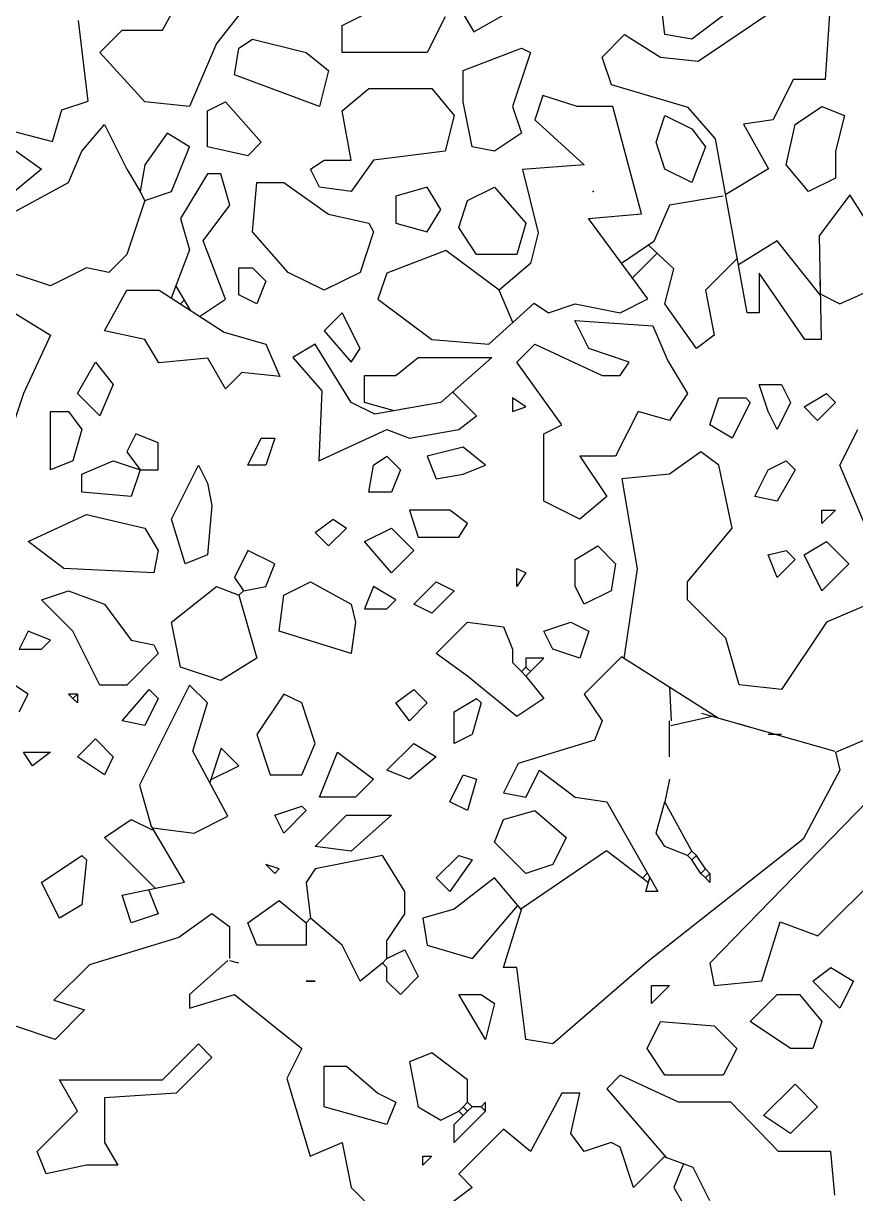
# Model space of a CAD drawing. Header units: millimetres. Extents: x 1211.91 to 1219.54, y 1029.16 to 1038.08.
# Drawn here: x 1216.302 to 1216.792, y 1036.826 to 1037.515 of the extents above; entities that cross this region are included whole.
import ezdxf

# ---------------------------------------------------------------- set-up
doc = ezdxf.new("R2010")
doc.units = ezdxf.units.MM
doc.header["$MEASUREMENT"] = 0
for name, color, linetype in [('Hojas01', 94, 'CONTINUOUS'), ('Hojas02', 62, 'CONTINUOUS'), ('Tronco', 34, 'CONTINUOUS')]:
    doc.layers.add(name, color=color, linetype=linetype)

msp = doc.modelspace()

# ---------------------------------------------------------------- linework, layer by layer
at = {"layer": 'Hojas01', "linetype": 'Continuous'}
for p, q in [((1216.54956, 1037.53978), (1216.56725, 1037.50982)), ((1216.67984, 1037.5081), (1216.67707, 1037.53054)), ((1216.69938, 1037.4924), (1216.75825, 1037.53226)), ((1216.56725, 1037.50982), (1216.58942, 1037.52236)), ((1216.7168, 1037.5213), (1216.69568, 1037.50546)), ((1216.77686, 1037.52302), (1216.77422, 1037.4817)), ((1216.34034, 1037.4689), (1216.33453, 1037.51642)), ((1216.64288, 1037.4949), (1216.65608, 1037.5081)), ((1216.65608, 1037.5081), (1216.6772, 1037.4949)), ((1216.69568, 1037.50546), (1216.67984, 1037.5081)), ((1216.64829, 1037.47854), (1216.64288, 1037.4949)), ((1216.6772, 1037.4949), (1216.69938, 1037.4924)), ((1216.75535, 1037.4817), (1216.7436, 1037.45794)), ((1216.77422, 1037.4817), (1216.75535, 1037.4817)), ((1216.69357, 1037.4652), (1216.64829, 1037.47854)), ((1216.32489, 1037.46375), (1216.34034, 1037.4689)), ((1216.60803, 1037.4722), (1216.60328, 1037.45794)), ((1216.6281, 1037.46586), (1216.60803, 1037.4722)), ((1216.64922, 1037.46586), (1216.6281, 1037.46586)), ((1216.66598, 1037.40264), (1216.64922, 1037.46586)), ((1216.31922, 1037.44514), (1216.32489, 1037.46375)), ((1216.70967, 1037.44686), (1216.69357, 1037.4652)), ((1216.27856, 1037.4557), (1216.31922, 1037.44514)), ((1216.60328, 1037.45794), (1216.63232, 1037.43154)), ((1216.7436, 1037.45794), (1216.72604, 1037.45544)), ((1216.72604, 1037.45544), (1216.74083, 1037.42904)), ((1216.72829, 1037.34442), (1216.70967, 1037.44686)), ((1216.63232, 1037.43154), (1216.59602, 1037.42877)), ((1216.41056, 1037.42626), (1216.39472, 1037.39986)), ((1216.41848, 1037.42626), (1216.41056, 1037.42626)), ((1216.42376, 1037.40778), (1216.41848, 1037.42626)), ((1216.59602, 1037.42877), (1216.60513, 1037.39142)), ((1216.74083, 1037.42904), (1216.71561, 1037.41399)), ((1216.71416, 1037.41306), (1216.68248, 1037.40778)), ((1216.78874, 1037.41386), (1216.77053, 1037.3897)), ((1216.80788, 1037.3835), (1216.78874, 1037.41386)), ((1216.40792, 1037.38666), (1216.42376, 1037.40778)), ((1216.68248, 1037.40778), (1216.67324, 1037.38627)), ((1216.39472, 1037.39986), (1216.4, 1037.38152)), ((1216.63483, 1037.39986), (1216.66598, 1037.40264)), ((1216.66981, 1037.35261), (1216.63483, 1037.39986)), ((1216.60513, 1037.39142), (1216.60064, 1037.37346)), ((1216.42112, 1037.35234), (1216.40792, 1037.38666)), ((1216.67324, 1037.38627), (1216.65423, 1037.37346)), ((1216.68499, 1037.3703), (1216.67007, 1037.38416)), ((1216.74584, 1037.38666), (1216.72314, 1037.37254)), ((1216.77119, 1037.35498), (1216.74584, 1037.38666)), ((1216.77053, 1037.3897), (1216.77171, 1037.32858)), ((1216.4, 1037.38152), (1216.38918, 1037.353)), ((1216.55075, 1037.38112), (1216.51603, 1037.36766)), ((1216.58216, 1037.35762), (1216.55075, 1037.38112)), ((1216.67522, 1037.3794), (1216.6607, 1037.36488)), ((1216.72248, 1037.3765), (1216.7036, 1037.35762)), ((1216.60064, 1037.37346), (1216.58216, 1037.35762)), ((1216.67984, 1037.3497), (1216.68499, 1037.3703)), ((1216.51603, 1037.36766), (1216.51088, 1037.35234)), ((1216.76221, 1037.32858), (1216.73528, 1037.36766)), ((1216.73528, 1037.36766), (1216.73528, 1037.34442)), ((1216.77105, 1037.3629), (1216.77119, 1037.35762)), ((1216.34984, 1037.33386), (1216.36304, 1037.35762)), ((1216.36304, 1037.35762), (1216.38205, 1037.35762)), ((1216.38205, 1037.35762), (1216.42046, 1037.33294)), ((1216.40079, 1037.34548), (1216.39195, 1037.36053)), ((1216.59035, 1037.33862), (1216.58216, 1037.35762)), ((1216.7036, 1037.35762), (1216.70888, 1037.33122)), ((1216.7828, 1037.3497), (1216.80656, 1037.36026)), ((1216.3971, 1037.35195), (1216.39459, 1037.34957)), ((1216.40594, 1037.34218), (1216.42112, 1037.35234)), ((1216.51088, 1037.35234), (1216.54256, 1037.32858)), ((1216.57622, 1037.32594), (1216.60289, 1037.34997)), ((1216.60289, 1037.34997), (1216.6112, 1037.34442)), ((1216.6112, 1037.34442), (1216.62704, 1037.3497)), ((1216.62704, 1037.3497), (1216.65344, 1037.34442)), ((1216.65344, 1037.34442), (1216.66981, 1037.35261)), ((1216.69832, 1037.3233), (1216.67984, 1037.3497)), ((1216.77119, 1037.35551), (1216.7828, 1037.3497)), ((1216.73528, 1037.34442), (1216.72829, 1037.34442)), ((1216.63496, 1037.3233), (1216.62678, 1037.3398)), ((1216.62678, 1037.3398), (1216.67271, 1037.33677)), ((1216.67271, 1037.33677), (1216.68143, 1037.31604)), ((1216.3736, 1037.32858), (1216.34984, 1037.33386)), ((1216.38192, 1037.31486), (1216.3736, 1037.32858)), ((1216.42046, 1037.33294), (1216.44488, 1037.32594)), ((1216.54256, 1037.32858), (1216.57622, 1037.32594)), ((1216.70888, 1037.33122), (1216.69832, 1037.3233)), ((1216.77171, 1037.32858), (1216.76221, 1037.32858)), ((1216.44488, 1037.32594), (1216.45307, 1037.3068)), ((1216.47392, 1037.32594), (1216.46072, 1037.31802)), ((1216.49504, 1037.29162), (1216.47392, 1037.32594)), ((1216.59272, 1037.31538), (1216.60328, 1037.32594)), ((1216.60328, 1037.32594), (1216.64288, 1037.30746)), ((1216.65872, 1037.31538), (1216.63496, 1037.3233)), ((1216.41069, 1037.31776), (1216.38192, 1037.31486)), ((1216.42112, 1037.29954), (1216.41069, 1037.31776)), ((1216.46072, 1037.31802), (1216.47788, 1037.29849)), ((1216.52144, 1037.30746), (1216.53464, 1037.31802)), ((1216.53464, 1037.31802), (1216.57794, 1037.31802)), ((1216.57794, 1037.31802), (1216.54784, 1037.29162)), ((1216.61912, 1037.27842), (1216.59272, 1037.31538)), ((1216.65344, 1037.30746), (1216.65872, 1037.31538)), ((1216.68143, 1037.31604), (1216.69304, 1037.2969)), ((1216.43076, 1037.30918), (1216.42112, 1037.29954)), ((1216.45307, 1037.3068), (1216.43076, 1037.30918)), ((1216.50296, 1037.29162), (1216.50296, 1037.30746)), ((1216.50296, 1037.30746), (1216.52144, 1037.30746)), ((1216.64288, 1037.30746), (1216.65344, 1037.30746)), ((1216.47788, 1037.29849), (1216.47617, 1037.25717)), ((1216.56896, 1037.2837), (1216.55484, 1037.29783)), ((1216.69304, 1037.2969), (1216.68248, 1037.28106)), ((1216.50903, 1037.28463), (1216.49504, 1037.29162)), ((1216.52039, 1037.28661), (1216.50296, 1037.29162)), ((1216.54784, 1037.29162), (1216.50903, 1037.28463)), ((1216.54019, 1037.29017), (1216.52435, 1037.2874)), ((1216.5584, 1037.27578), (1216.56896, 1037.2837)), ((1216.664, 1037.28634), (1216.6508, 1037.25994)), ((1216.68248, 1037.28106), (1216.664, 1037.28634)), ((1216.47617, 1037.25717), (1216.51616, 1037.27578)), ((1216.51616, 1037.27578), (1216.52936, 1037.2705)), ((1216.52936, 1037.2705), (1216.5584, 1037.27578)), ((1216.60856, 1037.27314), (1216.61912, 1037.27842)), ((1216.60856, 1037.23354), (1216.60856, 1037.27314)), ((1216.6508, 1037.25994), (1216.62968, 1037.25994)), ((1216.62968, 1037.25994), (1216.64552, 1037.23618)), ((1216.70096, 1037.26258), (1216.68248, 1037.24938)), ((1216.71152, 1037.25466), (1216.70096, 1037.26258)), ((1216.71944, 1037.2177), (1216.71152, 1037.25466)), ((1216.68248, 1037.24938), (1216.65437, 1037.24661)), ((1216.65437, 1037.24661), (1216.66347, 1037.19368)), ((1216.62968, 1037.22298), (1216.60856, 1037.23354)), ((1216.64552, 1037.23618), (1216.62968, 1037.22298)), ((1216.69304, 1037.18602), (1216.71944, 1037.2177)), ((1216.66347, 1037.19368), (1216.65555, 1037.14101)), ((1216.69304, 1037.17546), (1216.69304, 1037.18602)), ((1216.81184, 1037.1781), (1216.77488, 1037.16226)), ((1216.71561, 1037.15289), (1216.69304, 1037.17546)), ((1216.77488, 1037.16226), (1216.74848, 1037.12266)), ((1216.72353, 1037.12544), (1216.71561, 1037.15289)), ((1216.65423, 1037.14194), (1216.63232, 1037.12002)), ((1216.71113, 1037.10577), (1216.65423, 1037.14194)), ((1216.4, 1037.1253), (1216.37057, 1037.0663)), ((1216.41056, 1037.11474), (1216.4, 1037.1253)), ((1216.68248, 1037.12398), (1216.68341, 1037.10418)), ((1216.74848, 1037.12266), (1216.72353, 1037.12544)), ((1216.40198, 1037.08636), (1216.41056, 1037.11474)), ((1216.63232, 1037.12002), (1216.64288, 1037.10418)), ((1216.72485, 1037.10194), (1216.70149, 1037.10854)), ((1216.64288, 1037.10418), (1216.63839, 1037.09283)), ((1216.68248, 1037.08306), (1216.68248, 1037.10418)), ((1216.70769, 1037.10682), (1216.68327, 1037.10128)), ((1216.78003, 1037.08623), (1216.70769, 1037.10682)), ((1216.73779, 1037.09824), (1216.72314, 1037.10247)), ((1216.41861, 1037.08821), (1216.41188, 1037.06802)), ((1216.42904, 1037.07778), (1216.41861, 1037.08821)), ((1216.63839, 1037.09283), (1216.59338, 1037.0791)), ((1216.42244, 1037.04808), (1216.40198, 1037.08636)), ((1216.41228, 1037.06947), (1216.42904, 1037.07778)), ((1216.59338, 1037.0791), (1216.5848, 1037.06194)), ((1216.598, 1037.0593), (1216.60592, 1037.07514)), ((1216.60592, 1037.07514), (1216.62704, 1037.0593)), ((1216.37057, 1037.0663), (1216.37717, 1037.0428)), ((1216.5848, 1037.06194), (1216.598, 1037.0593)), ((1216.62704, 1037.0593), (1216.64565, 1037.05666)), ((1216.64565, 1037.05666), (1216.67562, 1037.00386)), ((1216.34984, 1037.03554), (1216.36568, 1037.0461)), ((1216.36568, 1037.0461), (1216.37796, 1037.04003)), ((1216.40264, 1037.03818), (1216.42244, 1037.04808)), ((1216.3971, 1037.00928), (1216.37717, 1037.0428)), ((1216.37809, 1037.04122), (1216.40264, 1037.03818)), ((1216.37967, 1037.00571), (1216.34984, 1037.03554)), ((1216.64539, 1037.02776), (1216.59497, 1036.99344)), ((1216.67007, 1037.00888), (1216.64539, 1037.02776)), ((1216.57952, 1037.01178), (1216.55576, 1036.9933)), ((1216.59536, 1036.99304), (1216.57952, 1037.01178)), ((1216.66941, 1037.01456), (1216.66651, 1037.01165)), ((1216.66862, 1037.00386), (1216.671, 1037.01205)), ((1216.36027, 1037.00162), (1216.3971, 1037.00928)), ((1216.37585, 1037.00492), (1216.38152, 1036.99066)), ((1216.36568, 1036.98538), (1216.36027, 1037.00162)), ((1216.67562, 1037.00386), (1216.66862, 1037.00386)), ((1216.38152, 1036.99066), (1216.36568, 1036.98538)), ((1216.4132, 1036.99066), (1216.39367, 1036.9768)), ((1216.42376, 1036.98274), (1216.4132, 1036.99066)), ((1216.55576, 1036.9933), (1216.53728, 1036.98802)), ((1216.56659, 1036.96426), (1216.59325, 1036.99555)), ((1216.5848, 1036.95898), (1216.59549, 1036.9937)), ((1216.53728, 1036.98802), (1216.53992, 1036.97218)), ((1216.42376, 1036.96426), (1216.42376, 1036.98274)), ((1216.39367, 1036.9768), (1216.341, 1036.9607)), ((1216.53992, 1036.97218), (1216.56659, 1036.96426)), ((1216.42257, 1036.96321), (1216.4, 1036.94314)), ((1216.341, 1036.9607), (1216.32014, 1036.93984)), ((1216.42904, 1036.96162), (1216.42376, 1036.96294)), ((1216.59272, 1036.95898), (1216.5848, 1036.95898)), ((1216.598, 1036.91674), (1216.59272, 1036.95898)), ((1216.4, 1036.94314), (1216.4, 1036.93522)), ((1216.4, 1036.93522), (1216.4264, 1036.94314)), ((1216.4264, 1036.94314), (1216.466, 1036.91146)), ((1216.32014, 1036.93984), (1216.33823, 1036.93417)), ((1216.33823, 1036.93417), (1216.3208, 1036.91674)), ((1216.3208, 1036.91674), (1216.29704, 1036.92466)), ((1216.61384, 1036.9141), (1216.598, 1036.91674)), ((1216.466, 1036.91146), (1216.45716, 1036.89378)), ((1216.45716, 1036.89378), (1216.47102, 1036.84797)), ((1216.64552, 1036.8877), (1216.6805, 1036.84731)), ((1216.61912, 1036.88506), (1216.60064, 1036.85074)), ((1216.62968, 1036.88506), (1216.61912, 1036.88506)), ((1216.6244, 1036.8613), (1216.62968, 1036.88506)), ((1216.5848, 1036.86394), (1216.5584, 1036.83754)), ((1216.60064, 1036.85074), (1216.5848, 1036.86394)), ((1216.63232, 1036.85074), (1216.6244, 1036.8613)), ((1216.47102, 1036.84797), (1216.48976, 1036.85602)), ((1216.48976, 1036.85602), (1216.49504, 1036.82962)), ((1216.64816, 1036.85602), (1216.63232, 1036.85074)), ((1216.65344, 1036.85338), (1216.64816, 1036.85602)), ((1216.66136, 1036.82962), (1216.65344, 1036.85338)), ((1216.67984, 1036.8481), (1216.66136, 1036.82962)), ((1216.69634, 1036.84137), (1216.67945, 1036.84771)), ((1216.69067, 1036.84348), (1216.68512, 1036.82962)), ((1216.70624, 1036.8217), (1216.69634, 1036.84137)), ((1216.5584, 1036.83754), (1216.56632, 1036.82962)), ((1216.49504, 1036.82962), (1216.50824, 1036.81642)), ((1216.56632, 1036.82962), (1216.50296, 1036.7821)), ((1216.68512, 1036.82962), (1216.69568, 1036.81114))]:
    msp.add_line(p, q, dxfattribs=at)
at = {"layer": 'Hojas02', "linetype": 'Continuous'}
for p, q in [((1216.38416, 1037.51074), (1216.4, 1037.53978)), ((1216.44488, 1037.53978), (1216.41584, 1037.50282)), ((1216.48976, 1037.51338), (1216.5056, 1037.5213)), ((1216.55048, 1037.51866), (1216.53992, 1037.49754)), ((1216.3472, 1037.49754), (1216.3604, 1037.51074)), ((1216.3604, 1037.51074), (1216.38416, 1037.51074)), ((1216.48976, 1037.49754), (1216.48976, 1037.51338)), ((1216.41584, 1037.50282), (1216.4, 1037.46586)), ((1216.42904, 1037.50018), (1216.43696, 1037.50546)), ((1216.43696, 1037.50546), (1216.46864, 1037.49754)), ((1216.3736, 1037.4685), (1216.3472, 1037.49754)), ((1216.4264, 1037.48434), (1216.42904, 1037.50018)), ((1216.46864, 1037.49754), (1216.48184, 1037.48698)), ((1216.53992, 1037.49754), (1216.48976, 1037.49754)), ((1216.56104, 1037.48698), (1216.59536, 1037.50018)), ((1216.60064, 1037.49754), (1216.59008, 1037.46586)), ((1216.59536, 1037.50018), (1216.60064, 1037.49754)), ((1216.48184, 1037.48698), (1216.47656, 1037.46586)), ((1216.56104, 1037.4685), (1216.56104, 1037.48698)), ((1216.47656, 1037.46586), (1216.4264, 1037.48434)), ((1216.48976, 1037.46322), (1216.5056, 1037.47642)), ((1216.5056, 1037.47642), (1216.54256, 1037.47642)), ((1216.54256, 1037.47642), (1216.55576, 1037.46058)), ((1216.4, 1037.46586), (1216.3736, 1037.4685)), ((1216.41056, 1037.46322), (1216.42112, 1037.4685)), ((1216.42112, 1037.4685), (1216.44224, 1037.44474)), ((1216.56632, 1037.4421), (1216.56104, 1037.4685)), ((1216.59008, 1037.46586), (1216.59536, 1037.45002)), ((1216.7564, 1037.4553), (1216.77224, 1037.46586)), ((1216.77224, 1037.46586), (1216.78544, 1037.46058)), ((1216.41056, 1037.4421), (1216.41056, 1037.46322)), ((1216.49504, 1037.43418), (1216.48976, 1037.46322)), ((1216.55576, 1037.46058), (1216.55048, 1037.43946)), ((1216.67456, 1037.44474), (1216.67984, 1037.46058)), ((1216.67984, 1037.46058), (1216.69568, 1037.45266)), ((1216.78544, 1037.46058), (1216.78016, 1037.43946)), ((1216.33664, 1037.43946), (1216.34984, 1037.4553)), ((1216.34984, 1037.4553), (1216.36304, 1037.4289)), ((1216.69568, 1037.45266), (1216.7036, 1037.4421)), ((1216.75112, 1037.43154), (1216.7564, 1037.4553)), ((1216.3868, 1037.45002), (1216.3736, 1037.43154)), ((1216.4, 1037.4421), (1216.3868, 1037.45002)), ((1216.59536, 1037.45002), (1216.57952, 1037.43946)), ((1216.2944, 1037.4421), (1216.31288, 1037.4289)), ((1216.32872, 1037.42098), (1216.33664, 1037.43946)), ((1216.38944, 1037.4157), (1216.4, 1037.4421)), ((1216.43432, 1037.43682), (1216.41056, 1037.4421)), ((1216.44224, 1037.44474), (1216.43432, 1037.43682)), ((1216.55048, 1037.43946), (1216.50824, 1037.43418)), ((1216.57952, 1037.43946), (1216.56632, 1037.4421)), ((1216.67984, 1037.4289), (1216.67456, 1037.44474)), ((1216.7036, 1037.4421), (1216.69568, 1037.42098)), ((1216.78016, 1037.43946), (1216.78016, 1037.42362)), ((1216.3736, 1037.43154), (1216.37096, 1037.4157)), ((1216.47128, 1037.4289), (1216.4792, 1037.43418)), ((1216.4792, 1037.43418), (1216.49504, 1037.43418)), ((1216.50824, 1037.43418), (1216.49504, 1037.4157)), ((1216.76432, 1037.4157), (1216.75112, 1037.43154)), ((1216.31288, 1037.4289), (1216.29704, 1037.4157)), ((1216.36304, 1037.4289), (1216.37096, 1037.4157)), ((1216.47656, 1037.41834), (1216.47128, 1037.4289)), ((1216.69568, 1037.42098), (1216.67984, 1037.4289)), ((1216.2944, 1037.4025), (1216.32872, 1037.42098)), ((1216.43696, 1037.39194), (1216.4396, 1037.42098)), ((1216.4396, 1037.42098), (1216.45544, 1037.42098)), ((1216.45544, 1037.42098), (1216.48184, 1037.4025)), ((1216.49504, 1037.4157), (1216.47656, 1037.41834)), ((1216.53992, 1037.41834), (1216.52144, 1037.41306)), ((1216.54784, 1037.40514), (1216.53992, 1037.41834)), ((1216.56368, 1037.41042), (1216.57952, 1037.41834)), ((1216.57952, 1037.41834), (1216.598, 1037.39722)), ((1216.78016, 1037.42362), (1216.76432, 1037.4157)), ((1216.3736, 1037.41042), (1216.37096, 1037.4157)), ((1216.3736, 1037.41042), (1216.38944, 1037.4157)), ((1216.52144, 1037.41306), (1216.52144, 1037.39722)), ((1216.3736, 1037.41042), (1216.36304, 1037.37874)), ((1216.53992, 1037.39194), (1216.54784, 1037.40514)), ((1216.5584, 1037.39458), (1216.56368, 1037.41042)), ((1216.48184, 1037.4025), (1216.5056, 1037.39722)), ((1216.5056, 1037.39722), (1216.50824, 1037.39194)), ((1216.52144, 1037.39722), (1216.53992, 1037.39194)), ((1216.598, 1037.39722), (1216.59272, 1037.37874)), ((1216.45808, 1037.36818), (1216.43696, 1037.39194)), ((1216.50824, 1037.39194), (1216.50032, 1037.36818)), ((1216.56896, 1037.37874), (1216.5584, 1037.39458)), ((1216.36304, 1037.37874), (1216.35248, 1037.36818)), ((1216.59272, 1037.37874), (1216.56896, 1037.37874)), ((1216.33928, 1037.37082), (1216.31816, 1037.36026)), ((1216.35248, 1037.36818), (1216.33928, 1037.37082)), ((1216.42904, 1037.35498), (1216.42904, 1037.37082)), ((1216.42904, 1037.37082), (1216.43696, 1037.37082)), ((1216.43696, 1037.37082), (1216.44488, 1037.3629)), ((1216.31816, 1037.36026), (1216.2944, 1037.36818)), ((1216.44488, 1037.3629), (1216.4396, 1037.3497)), ((1216.4792, 1037.35762), (1216.45808, 1037.36818)), ((1216.50032, 1037.36818), (1216.4792, 1037.35762)), ((1216.28384, 1037.35234), (1216.31816, 1037.33122)), ((1216.4396, 1037.3497), (1216.42904, 1037.35498)), ((1216.48976, 1037.34442), (1216.4792, 1037.33386)), ((1216.50032, 1037.3233), (1216.48976, 1037.34442)), ((1216.31816, 1037.33122), (1216.30232, 1037.2969)), ((1216.4792, 1037.33386), (1216.49504, 1037.31538)), ((1216.49504, 1037.31538), (1216.50032, 1037.3233)), ((1216.334, 1037.2969), (1216.34456, 1037.31538)), ((1216.34456, 1037.31538), (1216.35512, 1037.30218)), ((1216.35512, 1037.30218), (1216.3472, 1037.2837)), ((1216.74056, 1037.28634), (1216.73528, 1037.30218)), ((1216.73528, 1037.30218), (1216.74848, 1037.30218)), ((1216.74848, 1037.30218), (1216.75376, 1037.29162)), ((1216.30232, 1037.2969), (1216.29704, 1037.28106)), ((1216.3472, 1037.2837), (1216.334, 1037.2969)), ((1216.598, 1037.28898), (1216.59008, 1037.29426)), ((1216.59008, 1037.29426), (1216.59008, 1037.28634)), ((1216.70624, 1037.27842), (1216.71152, 1037.29426)), ((1216.71152, 1037.29426), (1216.72736, 1037.29426)), ((1216.72736, 1037.29426), (1216.73, 1037.29162)), ((1216.76168, 1037.28898), (1216.77488, 1037.2969)), ((1216.77488, 1037.2969), (1216.78016, 1037.29162)), ((1216.59008, 1037.28634), (1216.598, 1037.28898)), ((1216.73, 1037.29162), (1216.71944, 1037.2705)), ((1216.75376, 1037.29162), (1216.74584, 1037.27578)), ((1216.7696, 1037.28106), (1216.76168, 1037.28898)), ((1216.78016, 1037.29162), (1216.7696, 1037.28106)), ((1216.31816, 1037.25202), (1216.31816, 1037.28634)), ((1216.31816, 1037.28634), (1216.32872, 1037.28634)), ((1216.32872, 1037.28634), (1216.33664, 1037.27578)), ((1216.74584, 1037.27578), (1216.74056, 1037.28634)), ((1216.33664, 1037.27578), (1216.33136, 1037.2573)), ((1216.36832, 1037.27314), (1216.36304, 1037.26258)), ((1216.38152, 1037.26786), (1216.36832, 1037.27314)), ((1216.71944, 1037.2705), (1216.70624, 1037.27842)), ((1216.7828, 1037.25466), (1216.79336, 1037.27578)), ((1216.38152, 1037.25202), (1216.38152, 1037.26786)), ((1216.43432, 1037.25466), (1216.44224, 1037.2705)), ((1216.44224, 1037.2705), (1216.45016, 1037.2705)), ((1216.45016, 1037.2705), (1216.44488, 1037.25466)), ((1216.36304, 1037.26258), (1216.37096, 1037.25202)), ((1216.50824, 1037.25466), (1216.51616, 1037.25994)), ((1216.51616, 1037.25994), (1216.52408, 1037.25202)), ((1216.56104, 1037.26522), (1216.53992, 1037.25994)), ((1216.53992, 1037.25994), (1216.5452, 1037.24674)), ((1216.57424, 1037.25466), (1216.56104, 1037.26522)), ((1216.33136, 1037.2573), (1216.31816, 1037.25202)), ((1216.33664, 1037.24938), (1216.35512, 1037.2573)), ((1216.35512, 1037.2573), (1216.37096, 1037.25202)), ((1216.38944, 1037.22298), (1216.40528, 1037.25466)), ((1216.40528, 1037.25466), (1216.41056, 1037.2441)), ((1216.44488, 1037.25466), (1216.43432, 1037.25466)), ((1216.5056, 1037.23882), (1216.50824, 1037.25466)), ((1216.56104, 1037.24938), (1216.57424, 1037.25466)), ((1216.74056, 1037.25202), (1216.75112, 1037.2573)), ((1216.75112, 1037.2573), (1216.7564, 1037.25202)), ((1216.80392, 1037.2045), (1216.7828, 1037.25466)), ((1216.33664, 1037.23882), (1216.33664, 1037.24938)), ((1216.37096, 1037.25202), (1216.36568, 1037.23618)), ((1216.37096, 1037.25202), (1216.38152, 1037.25202)), ((1216.52408, 1037.25202), (1216.5188, 1037.23882)), ((1216.5452, 1037.24674), (1216.56104, 1037.24938)), ((1216.73264, 1037.23618), (1216.74056, 1037.25202)), ((1216.7564, 1037.25202), (1216.74584, 1037.23354)), ((1216.36568, 1037.23618), (1216.33664, 1037.23882)), ((1216.41056, 1037.2441), (1216.4132, 1037.2309)), ((1216.5188, 1037.23882), (1216.5056, 1037.23882)), ((1216.74584, 1037.23354), (1216.73264, 1037.23618)), ((1216.30496, 1037.20978), (1216.33928, 1037.22562)), ((1216.33928, 1037.22562), (1216.3736, 1037.2177)), ((1216.4132, 1037.2309), (1216.41056, 1037.20186)), ((1216.53992, 1037.22826), (1216.52936, 1037.22826)), ((1216.52936, 1037.22826), (1216.53464, 1037.21242)), ((1216.55312, 1037.22826), (1216.53992, 1037.22826)), ((1216.56368, 1037.22034), (1216.55312, 1037.22826)), ((1216.78016, 1037.22826), (1216.77224, 1037.22034)), ((1216.77224, 1037.22034), (1216.77224, 1037.22826)), ((1216.77224, 1037.22826), (1216.78016, 1037.22826)), ((1216.39736, 1037.19658), (1216.38944, 1037.22298)), ((1216.47392, 1037.21506), (1216.48448, 1037.22298)), ((1216.48448, 1037.22298), (1216.4924, 1037.2177)), ((1216.5584, 1037.21242), (1216.56368, 1037.22034)), ((1216.3736, 1037.2177), (1216.38152, 1037.2045)), ((1216.48184, 1037.20714), (1216.47392, 1037.21506)), ((1216.4924, 1037.2177), (1216.48184, 1037.20714)), ((1216.50296, 1037.20978), (1216.5188, 1037.2177)), ((1216.5188, 1037.2177), (1216.532, 1037.2045)), ((1216.53464, 1037.21242), (1216.5584, 1037.21242)), ((1216.32608, 1037.19394), (1216.30496, 1037.20978)), ((1216.38152, 1037.2045), (1216.37888, 1037.1913)), ((1216.43432, 1037.2045), (1216.4264, 1037.18866)), ((1216.45016, 1037.19658), (1216.43432, 1037.2045)), ((1216.5188, 1037.1913), (1216.50296, 1037.20978)), ((1216.532, 1037.2045), (1216.5188, 1037.1913)), ((1216.62704, 1037.19922), (1216.64024, 1037.20714)), ((1216.64024, 1037.20714), (1216.6508, 1037.19658)), ((1216.74056, 1037.20186), (1216.75112, 1037.2045)), ((1216.75112, 1037.2045), (1216.7564, 1037.19922)), ((1216.76168, 1037.20186), (1216.77488, 1037.20978)), ((1216.77488, 1037.20978), (1216.78808, 1037.19658)), ((1216.41056, 1037.20186), (1216.39736, 1037.19658)), ((1216.62704, 1037.18338), (1216.62704, 1037.19922)), ((1216.74584, 1037.18866), (1216.74056, 1037.20186)), ((1216.7564, 1037.19922), (1216.74584, 1037.18866)), ((1216.77224, 1037.18074), (1216.76168, 1037.20186)), ((1216.37888, 1037.1913), (1216.32608, 1037.19394)), ((1216.44488, 1037.18338), (1216.45016, 1037.19658)), ((1216.59272, 1037.18338), (1216.59272, 1037.19394)), ((1216.59272, 1037.19394), (1216.598, 1037.1913)), ((1216.598, 1037.1913), (1216.59272, 1037.18338)), ((1216.6508, 1037.19658), (1216.64816, 1037.18074)), ((1216.78808, 1037.19658), (1216.77224, 1037.18074)), ((1216.4264, 1037.18866), (1216.43168, 1037.18074)), ((1216.45544, 1037.1781), (1216.47128, 1037.18602)), ((1216.47128, 1037.18602), (1216.49504, 1037.17282)), ((1216.532, 1037.17282), (1216.5452, 1037.18602)), ((1216.5452, 1037.18602), (1216.55576, 1037.18074)), ((1216.31288, 1037.17546), (1216.32872, 1037.18074)), ((1216.32872, 1037.18074), (1216.34984, 1037.17282)), ((1216.38944, 1037.16226), (1216.41584, 1037.18338)), ((1216.41584, 1037.18338), (1216.42904, 1037.1781)), ((1216.43168, 1037.18074), (1216.42904, 1037.1781)), ((1216.42904, 1037.1781), (1216.4396, 1037.14114)), ((1216.43168, 1037.18074), (1216.44488, 1037.18338)), ((1216.4528, 1037.15698), (1216.45544, 1037.1781)), ((1216.50824, 1037.18338), (1216.50296, 1037.17018)), ((1216.52144, 1037.17546), (1216.50824, 1037.18338)), ((1216.55576, 1037.18074), (1216.54256, 1037.16754)), ((1216.63232, 1037.17282), (1216.62704, 1037.18338)), ((1216.64816, 1037.18074), (1216.63232, 1037.17282)), ((1216.33136, 1037.15698), (1216.31288, 1037.17546)), ((1216.34984, 1037.17282), (1216.36568, 1037.1517)), ((1216.49504, 1037.17282), (1216.49768, 1037.16226)), ((1216.50296, 1037.17018), (1216.51616, 1037.17018)), ((1216.51616, 1037.17018), (1216.52144, 1037.17546)), ((1216.54256, 1037.16754), (1216.532, 1037.17282)), ((1216.30496, 1037.15698), (1216.29968, 1037.14642)), ((1216.31816, 1037.1517), (1216.30496, 1037.15698)), ((1216.3472, 1037.1253), (1216.33136, 1037.15698)), ((1216.39472, 1037.13586), (1216.38944, 1037.16226)), ((1216.49504, 1037.14378), (1216.4528, 1037.15698)), ((1216.49768, 1037.16226), (1216.49504, 1037.14378)), ((1216.5452, 1037.14378), (1216.56368, 1037.16226)), ((1216.56368, 1037.16226), (1216.5848, 1037.15962)), ((1216.5848, 1037.15962), (1216.59008, 1037.14642)), ((1216.60856, 1037.15698), (1216.6244, 1037.16226)), ((1216.61384, 1037.14642), (1216.60856, 1037.15698)), ((1216.6244, 1037.16226), (1216.63496, 1037.15698)), ((1216.63496, 1037.15698), (1216.62968, 1037.14114)), ((1216.31288, 1037.14642), (1216.31816, 1037.1517)), ((1216.36568, 1037.1517), (1216.37888, 1037.14906)), ((1216.37888, 1037.14906), (1216.38152, 1037.14378)), ((1216.29968, 1037.14642), (1216.31288, 1037.14642)), ((1216.38152, 1037.14378), (1216.36304, 1037.1253)), ((1216.56368, 1037.13058), (1216.5452, 1037.14378)), ((1216.59008, 1037.14642), (1216.59008, 1037.1385)), ((1216.62968, 1037.14114), (1216.61384, 1037.14642)), ((1216.41848, 1037.12794), (1216.39472, 1037.13586)), ((1216.4396, 1037.14114), (1216.41848, 1037.12794)), ((1216.59008, 1037.1385), (1216.59536, 1037.13322)), ((1216.598, 1037.13586), (1216.59536, 1037.13322)), ((1216.60856, 1037.14114), (1216.598, 1037.14114)), ((1216.598, 1037.14114), (1216.598, 1037.13586)), ((1216.60064, 1037.13322), (1216.598, 1037.13586)), ((1216.60064, 1037.13322), (1216.60856, 1037.14114)), ((1216.59272, 1037.10682), (1216.56368, 1037.13058)), ((1216.598, 1037.13058), (1216.59536, 1037.13322)), ((1216.60064, 1037.13322), (1216.598, 1037.13058)), ((1216.598, 1037.13058), (1216.60856, 1037.11738)), ((1216.30496, 1037.12002), (1216.29704, 1037.1253)), ((1216.36304, 1037.1253), (1216.3472, 1037.1253)), ((1216.3604, 1037.10418), (1216.37624, 1037.12266)), ((1216.37624, 1037.12266), (1216.38152, 1037.11738)), ((1216.52144, 1037.11474), (1216.532, 1037.12266)), ((1216.532, 1037.12266), (1216.53992, 1037.11474)), ((1216.29968, 1037.10946), (1216.30496, 1037.12002)), ((1216.334, 1037.12002), (1216.32872, 1037.12002)), ((1216.32872, 1037.12002), (1216.33136, 1037.11738)), ((1216.334, 1037.12002), (1216.33136, 1037.11738)), ((1216.334, 1037.11474), (1216.33136, 1037.11738)), ((1216.334, 1037.12002), (1216.334, 1037.11474)), ((1216.38152, 1037.11738), (1216.3736, 1037.10154)), ((1216.45544, 1037.12002), (1216.4396, 1037.09626)), ((1216.466, 1037.11474), (1216.45544, 1037.12002)), ((1216.47392, 1037.09098), (1216.466, 1037.11474)), ((1216.52936, 1037.10418), (1216.52144, 1037.11474)), ((1216.53992, 1037.11474), (1216.52936, 1037.10418)), ((1216.55576, 1037.10946), (1216.56896, 1037.11738)), ((1216.5716, 1037.11474), (1216.56632, 1037.09626)), ((1216.56896, 1037.11738), (1216.5716, 1037.11474)), ((1216.60856, 1037.11738), (1216.59272, 1037.10682)), ((1216.55576, 1037.09098), (1216.55576, 1037.10946)), ((1216.3736, 1037.10154), (1216.3604, 1037.10418)), ((1216.4396, 1037.09626), (1216.44752, 1037.0725)), ((1216.56632, 1037.09626), (1216.55576, 1037.09098)), ((1216.74848, 1037.09626), (1216.74056, 1037.09626)), ((1216.334, 1037.08306), (1216.34456, 1037.09362)), ((1216.34456, 1037.09362), (1216.35512, 1037.08306)), ((1216.466, 1037.0725), (1216.47392, 1037.09098)), ((1216.51616, 1037.07514), (1216.532, 1037.09098)), ((1216.532, 1037.09098), (1216.5452, 1037.08306)), ((1216.3076, 1037.07778), (1216.30232, 1037.0857)), ((1216.30232, 1037.0857), (1216.31816, 1037.0857)), ((1216.31816, 1037.0857), (1216.3076, 1037.07778)), ((1216.34984, 1037.0725), (1216.334, 1037.08306)), ((1216.35512, 1037.08306), (1216.34984, 1037.0725)), ((1216.47656, 1037.0593), (1216.48712, 1037.0857)), ((1216.48712, 1037.0857), (1216.50824, 1037.06986)), ((1216.5452, 1037.08306), (1216.52936, 1037.06986)), ((1216.52936, 1037.06986), (1216.51616, 1037.07514)), ((1216.44752, 1037.0725), (1216.466, 1037.0725)), ((1216.50824, 1037.06986), (1216.49768, 1037.0593)), ((1216.55312, 1037.05666), (1216.56104, 1037.0725)), ((1216.56104, 1037.0725), (1216.56896, 1037.06986)), ((1216.56896, 1037.06986), (1216.56368, 1037.05138)), ((1216.68248, 1037.06986), (1216.67984, 1037.05666)), ((1216.45016, 1037.04874), (1216.466, 1037.05402)), ((1216.466, 1037.05402), (1216.46864, 1037.05138)), ((1216.49768, 1037.0593), (1216.47656, 1037.0593)), ((1216.56368, 1037.05138), (1216.55312, 1037.05666)), ((1216.67456, 1037.03818), (1216.67984, 1037.05666)), ((1216.69568, 1037.02762), (1216.67984, 1037.05666)), ((1216.45544, 1037.03818), (1216.45016, 1037.04874)), ((1216.46864, 1037.05138), (1216.45544, 1037.03818)), ((1216.47392, 1037.03026), (1216.4924, 1037.04874)), ((1216.4924, 1037.04874), (1216.5188, 1037.04874)), ((1216.5188, 1037.04874), (1216.49504, 1037.02762)), ((1216.57952, 1037.0329), (1216.5848, 1037.0461)), ((1216.5848, 1037.0461), (1216.60328, 1037.05138)), ((1216.60328, 1037.05138), (1216.62176, 1037.03554)), ((1216.598, 1037.01442), (1216.57952, 1037.0329)), ((1216.62176, 1037.03554), (1216.61384, 1037.0197)), ((1216.67984, 1037.03026), (1216.67456, 1037.03818)), ((1216.49504, 1037.02762), (1216.47392, 1037.03026)), ((1216.69304, 1037.02498), (1216.67984, 1037.03026)), ((1216.69568, 1037.02762), (1216.69304, 1037.02498)), ((1216.69832, 1037.02498), (1216.69568, 1037.02762)), ((1216.31288, 1037.00914), (1216.33664, 1037.02498)), ((1216.33664, 1037.02498), (1216.33928, 1037.02234)), ((1216.33928, 1037.02234), (1216.33664, 1036.99594)), ((1216.4528, 1037.01706), (1216.44488, 1037.0197)), ((1216.44488, 1037.0197), (1216.45016, 1037.01442)), ((1216.51352, 1037.02498), (1216.47392, 1037.01706)), ((1216.52672, 1037.00386), (1216.51352, 1037.02498)), ((1216.5452, 1037.01178), (1216.5584, 1037.02498)), ((1216.56632, 1037.02234), (1216.55312, 1037.00386)), ((1216.5584, 1037.02498), (1216.56632, 1037.02234)), ((1216.61384, 1037.0197), (1216.598, 1037.01442)), ((1216.69568, 1037.02234), (1216.69304, 1037.02498)), ((1216.69832, 1037.02498), (1216.69568, 1037.02234)), ((1216.70096, 1037.01442), (1216.69568, 1037.02234)), ((1216.7036, 1037.01706), (1216.69832, 1037.02498)), ((1216.45016, 1037.01442), (1216.4528, 1037.01706)), ((1216.47392, 1037.01706), (1216.46864, 1037.00914)), ((1216.55312, 1037.00386), (1216.5452, 1037.01178)), ((1216.7036, 1037.01706), (1216.70096, 1037.01442)), ((1216.7036, 1037.01178), (1216.70096, 1037.01442)), ((1216.70624, 1037.01442), (1216.7036, 1037.01706)), ((1216.70624, 1037.01442), (1216.7036, 1037.01178)), ((1216.70624, 1037.00914), (1216.7036, 1037.01178)), ((1216.70624, 1037.01442), (1216.70624, 1037.00914)), ((1216.32344, 1036.98802), (1216.31288, 1037.00914)), ((1216.46864, 1037.00914), (1216.47128, 1036.98802)), ((1216.43432, 1036.98538), (1216.4528, 1036.99858)), ((1216.4528, 1036.99858), (1216.46864, 1036.98538)), ((1216.52672, 1036.99066), (1216.52672, 1037.00386)), ((1216.33664, 1036.99594), (1216.32344, 1036.98802)), ((1216.51616, 1036.97482), (1216.52672, 1036.99066)), ((1216.4396, 1036.97218), (1216.43432, 1036.98538)), ((1216.47128, 1036.98802), (1216.46864, 1036.98538)), ((1216.46864, 1036.98538), (1216.46864, 1036.97218)), ((1216.48976, 1036.97218), (1216.47128, 1036.98802)), ((1216.46864, 1036.97218), (1216.4396, 1036.97218)), ((1216.50032, 1036.95106), (1216.48976, 1036.97218)), ((1216.51616, 1036.96426), (1216.51616, 1036.97482)), ((1216.51616, 1036.96426), (1216.51352, 1036.96162)), ((1216.51616, 1036.96426), (1216.52672, 1036.96954)), ((1216.52672, 1036.96954), (1216.53464, 1036.9537)), ((1216.51352, 1036.96162), (1216.50032, 1036.95106)), ((1216.51616, 1036.95898), (1216.51352, 1036.96162)), ((1216.51616, 1036.95106), (1216.51616, 1036.95898)), ((1216.47392, 1036.95106), (1216.46864, 1036.95106)), ((1216.46864, 1036.95106), (1216.47392, 1036.95106)), ((1216.52408, 1036.94314), (1216.51616, 1036.95106)), ((1216.53464, 1036.9537), (1216.52408, 1036.94314)), ((1216.57424, 1036.91674), (1216.5584, 1036.94314)), ((1216.5584, 1036.94314), (1216.5716, 1036.94314)), ((1216.5716, 1036.94314), (1216.57952, 1036.93786)), ((1216.57952, 1036.93786), (1216.57424, 1036.91674)), ((1216.38416, 1036.89298), (1216.40528, 1036.9141)), ((1216.40528, 1036.9141), (1216.4132, 1036.90618)), ((1216.54256, 1036.90882), (1216.52936, 1036.90354)), ((1216.56368, 1036.89298), (1216.54256, 1036.90882)), ((1216.4132, 1036.90618), (1216.39208, 1036.88506)), ((1216.52936, 1036.90354), (1216.53464, 1036.87714)), ((1216.4792, 1036.87714), (1216.4792, 1036.9009)), ((1216.4792, 1036.9009), (1216.4924, 1036.9009)), ((1216.4924, 1036.9009), (1216.51088, 1036.88506)), ((1216.334, 1036.8745), (1216.32344, 1036.89298)), ((1216.32344, 1036.89298), (1216.37096, 1036.89298)), ((1216.37096, 1036.89298), (1216.38416, 1036.89298)), ((1216.56368, 1036.87978), (1216.56368, 1036.89298)), ((1216.39208, 1036.88506), (1216.34984, 1036.88242)), ((1216.34984, 1036.88242), (1216.34984, 1036.85602)), ((1216.51088, 1036.88506), (1216.52144, 1036.87978)), ((1216.31024, 1036.85074), (1216.334, 1036.8745)), ((1216.51616, 1036.86658), (1216.4792, 1036.87714)), ((1216.52144, 1036.87978), (1216.51616, 1036.86658)), ((1216.53464, 1036.87714), (1216.54784, 1036.86922)), ((1216.54784, 1036.86922), (1216.5584, 1036.8745)), ((1216.57424, 1036.8745), (1216.55576, 1036.85602)), ((1216.56104, 1036.87714), (1216.5584, 1036.8745)), ((1216.56104, 1036.87186), (1216.5584, 1036.8745)), ((1216.56368, 1036.87978), (1216.56104, 1036.87714)), ((1216.56368, 1036.8745), (1216.56104, 1036.87714)), ((1216.56368, 1036.8745), (1216.56104, 1036.87186)), ((1216.56632, 1036.87714), (1216.56368, 1036.87978)), ((1216.56632, 1036.87714), (1216.56368, 1036.8745)), ((1216.5716, 1036.87714), (1216.56632, 1036.87714)), ((1216.57424, 1036.87978), (1216.5716, 1036.87714)), ((1216.57424, 1036.8745), (1216.5716, 1036.87714)), ((1216.57424, 1036.8745), (1216.57424, 1036.87978)), ((1216.55576, 1036.86658), (1216.56104, 1036.87186)), ((1216.55576, 1036.85602), (1216.55576, 1036.86658)), ((1216.34984, 1036.85602), (1216.35776, 1036.84282)), ((1216.31552, 1036.83754), (1216.31024, 1036.85074)), ((1216.54256, 1036.8481), (1216.53728, 1036.84282)), ((1216.53728, 1036.84282), (1216.53728, 1036.8481)), ((1216.53728, 1036.8481), (1216.54256, 1036.8481)), ((1216.33928, 1036.84282), (1216.31552, 1036.83754)), ((1216.34984, 1036.84282), (1216.33928, 1036.84282)), ((1216.35776, 1036.84282), (1216.34984, 1036.84282))]:
    msp.add_line(p, q, dxfattribs=at)
msp.add_point((1216.6376, 1037.4157), dxfattribs=at)
at = {"layer": 'Tronco', "linetype": 'Continuous'}
for p, q in [((1216.78082, 1037.08597), (1216.81712, 1037.10154)), ((1216.78016, 1037.0857), (1216.7828, 1037.07514)), ((1216.7828, 1037.07514), (1216.76115, 1037.03462)), ((1216.80656, 1037.06458), (1216.70624, 1036.96162)), ((1216.76115, 1037.03462), (1216.67034, 1036.96294)), ((1216.76987, 1036.97773), (1216.8158, 1037.02366)), ((1216.73687, 1036.9512), (1216.74756, 1036.98591)), ((1216.74756, 1036.98591), (1216.76987, 1036.97773)), ((1216.67034, 1036.96294), (1216.61384, 1036.9141)), ((1216.70624, 1036.96162), (1216.70888, 1036.94842)), ((1216.76696, 1036.95106), (1216.77752, 1036.95898)), ((1216.77752, 1036.95898), (1216.79072, 1036.95106)), ((1216.70888, 1036.94842), (1216.73687, 1036.9512)), ((1216.7828, 1036.93522), (1216.76696, 1036.95106)), ((1216.79072, 1036.95106), (1216.7828, 1036.93522)), ((1216.68248, 1036.94842), (1216.67192, 1036.93786)), ((1216.67192, 1036.93786), (1216.67192, 1036.94842)), ((1216.67192, 1036.94842), (1216.68248, 1036.94842)), ((1216.73, 1036.9273), (1216.74584, 1036.94314)), ((1216.74584, 1036.94314), (1216.75904, 1036.94314)), ((1216.75904, 1036.94314), (1216.77224, 1036.9273)), ((1216.66928, 1036.91146), (1216.6772, 1036.9273)), ((1216.6772, 1036.9273), (1216.70888, 1036.92466)), ((1216.70888, 1036.92466), (1216.72208, 1036.91146)), ((1216.75376, 1036.91146), (1216.73, 1036.9273)), ((1216.77224, 1036.9273), (1216.76696, 1036.91146)), ((1216.67984, 1036.89562), (1216.66928, 1036.91146)), ((1216.72208, 1036.91146), (1216.71416, 1036.89562)), ((1216.76696, 1036.91146), (1216.75376, 1036.91146)), ((1216.65344, 1036.89562), (1216.64552, 1036.8877)), ((1216.68776, 1036.87978), (1216.65344, 1036.89562)), ((1216.71416, 1036.89562), (1216.67984, 1036.89562)), ((1216.73792, 1036.87186), (1216.7564, 1036.89034)), ((1216.7564, 1036.89034), (1216.7696, 1036.87714)), ((1216.71852, 1036.87978), (1216.68776, 1036.87978)), ((1216.74663, 1036.85074), (1216.71852, 1036.87978)), ((1216.7696, 1036.87714), (1216.75376, 1036.8613)), ((1216.75376, 1036.8613), (1216.73792, 1036.87186)), ((1216.77752, 1036.85074), (1216.74663, 1036.85074)), ((1216.7799, 1036.825), (1216.77752, 1036.85074))]:
    msp.add_line(p, q, dxfattribs=at)

doc.saveas('drawing.dxf')
